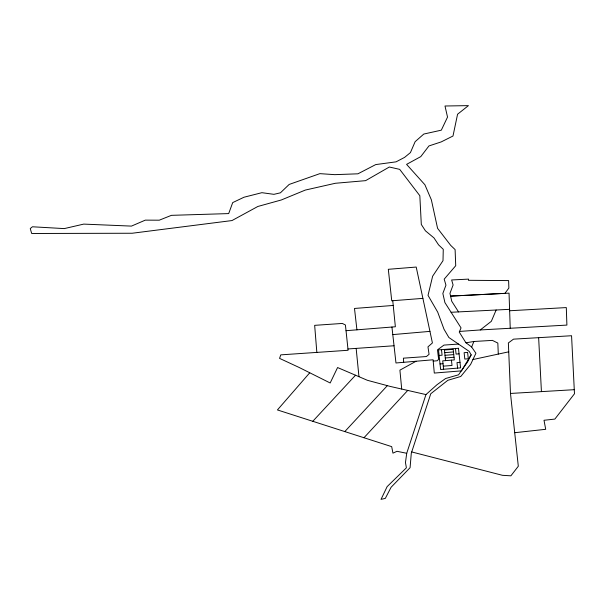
<?xml version="1.0" encoding="UTF-8"?>
<svg xmlns="http://www.w3.org/2000/svg" width="605" height="605" viewBox="0 0 605 605"><rect width="100%" height="100%" fill="white"/><g stroke="black" fill="none" stroke-linecap="round" stroke-linejoin="round"><path stroke-width="0.91" d="M406.719 453.281L405.463 462.568L406.394 467.816L387.132 486.624L381.029 499.375L385.317 498.384L391.08 487.282L410.077 467.695L411.294 453.228L430.768 393.749L447.813 380.311L460.776 376.469L470.599 364.46L475.923 353.26L471.65 347.005L465.88 342.702L459.255 332.084L461.04 327.895L444.925 302.613L442.845 293.463L445.953 285.159L444.191 279.155L455.724 265.716L455.104 249.593L450.695 245.373L437.574 228.327L431.365 199.847L424.907 184.759L406.583 164.371L420.777 156.619L428.945 145.941L441.166 141.925L452.994 136.019L457.569 114.232L468.436 105.625L445 106.004L447.526 117.09L441.325 130.173L423.81 134.045L415.136 141.683L410.417 152.611L404.579 157.398L396.056 161.845L375.743 164.583L357.91 173.816L334.762 174.656L319.863 173.65L289.182 184.434L280.425 192.821L273.929 194.334L261.882 192.685L243.996 197.23L232.706 202.599L228.69 213.588L171.434 215.342L159.266 220.19L145.306 220.137L131.451 226.104L83.709 224.107L64.281 228.599L32.436 226.777L30.25 228.561L31.679 233.485L132.162 233.243L231.995 220.56L257.874 206.464L281.333 199.968L305.291 190.076L335.336 183.277L365.609 180.653L389.325 167.018L399.693 169.362L419.832 195.725L421.307 224.47L425.413 230.807L433.989 237.924L438.564 244.859L443.268 249.321L443.004 260.672L432.628 276.22L428.03 295.369L437.702 312.127L444.01 329.226L448.872 337.499L469.208 351.399L471.159 354.84L467.605 361.896L458.567 374.798L445.605 378.511L436.961 384.75L425.958 394.581L406.719 453.281L396.986 451.307L392.947 453.153L391.685 446.634L277.43 409.94L309.73 372.801M471.65 347.005L473.881 341.485L492.402 340.388L497.832 343.073L498.293 354.076M496.145 310.01L491.336 321.315L480.249 329.952L459.528 331.442M471.159 354.84L461.456 370.865L434.292 373.066L433.089 359.778L395.973 362.977L391.942 327.033M312.777 421.292L355.521 375.213M344.812 431.577L387.344 385.65M363.983 437.74L407.747 390.422M416.058 361.245L399.913 370.147L401.705 389.045M472.928 359.551L508.729 351.823M466.009 342.793L473.881 341.485M514.704 432.711L545.702 429.3L544.008 420.278L554.861 419.083L574.478 393.764L571.559 335.73L513.501 339.148L508.359 342.944L510.484 393.447L518.311 466.243L510.885 475.825L502.422 475.303L411.71 451.943M392.789 334.603L429.951 331.374M433.21 361.109L437.143 360.769L438.64 359.302L437.483 349.841L443.964 345.092L458.461 344.056M316.838 352.405L314.66 325.346L342.324 323.441L345.41 324.976L346.03 330.701L395.367 326.76L392.758 300.715M444.72 352.654L453.463 351.944M439.101 355.453L442.096 355.211L441.491 349.66M459.074 353.834L456.079 354.076L455.474 348.533M445.008 355.309L453.75 354.598M445.295 357.963L454.037 357.252M440.024 363.945L443.019 363.703M459.989 362.334L457.002 362.577L457.599 368.12M443.283 366.161L452.026 365.458L451.451 360.141M422.895 298.371L391.738 300.791L388.312 269.301L416.21 267.055L432.416 342.944L427.977 346.839L429.066 354.333L426.396 356.549L403.391 358.168L403.694 362.312M393.242 305.449L354.492 308.452L356.927 329.831M346.03 330.701L347.958 348.956L394.044 345.765M510.484 393.447L574.289 389.688M509.637 310.758L566.303 307.582L566.9 325.089L480.249 329.952M451.08 312.278L509.591 309.329M425.958 394.581L390.301 386.444L367.454 380.318L337.582 367.545L330.171 382.98L299.067 367.432L279.563 358.379L280.78 354.863L348.049 350.28L347.958 348.956M458.53 311.9L451.753 301.275L449.961 293.372L453.107 284.985L451.632 279.964L468.58 279.117L468.406 280.304L508.616 280.591L508.865 288.056L504.941 293.365L450.581 296.102L509.039 293.153L510.234 328.265M445.583 360.618L444.433 350L453.175 349.289L454.325 359.914L442.709 360.852L443.616 369.247M356.156 348.389L358.962 376.688M538.639 337.666L541.43 391.624M458.469 348.291L438.504 349.902L440.629 369.489L460.594 367.878L458.469 348.291M467.612 352.405L464.118 352.692L464.814 359.06L468.308 358.78L467.612 352.405"/></g></svg>
